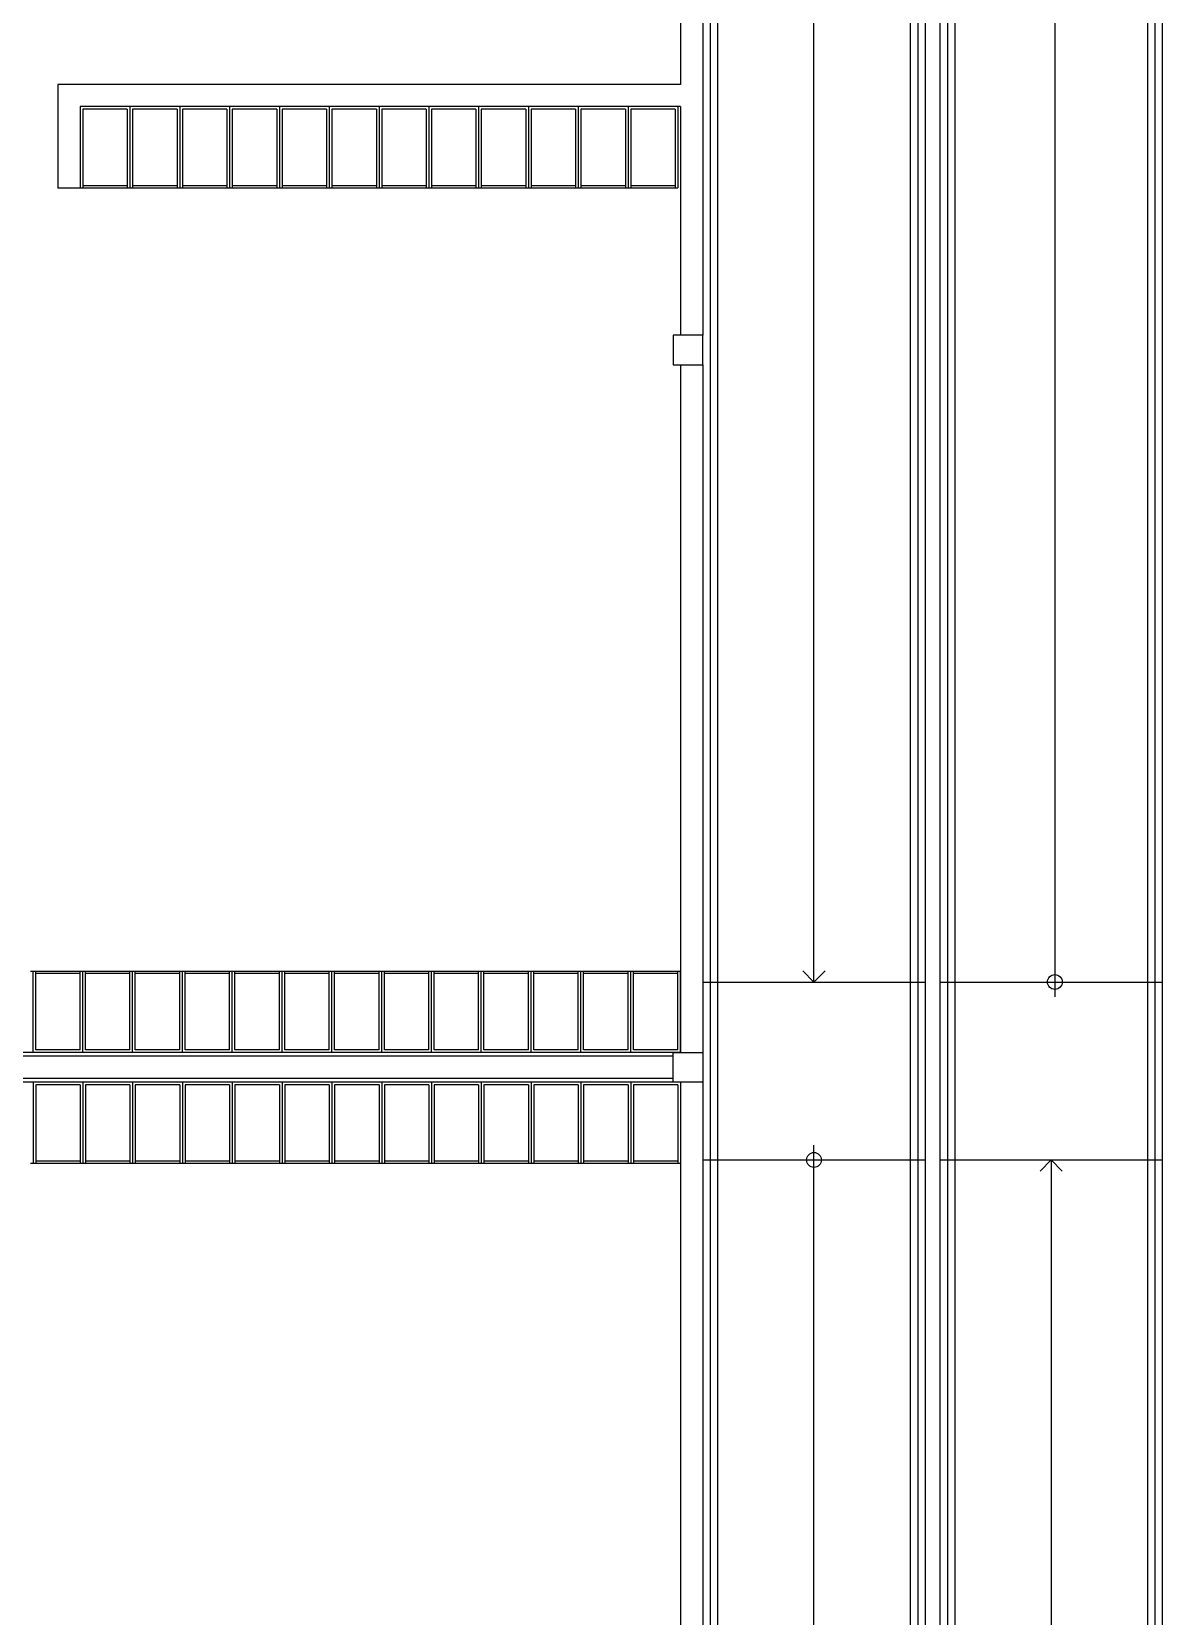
# Model space of a CAD drawing. Header units: inches. Extents: x 542650 to 544515, y 9574150 to 9574595.
# Drawn here: x 542795.59 to 542803.22, y 9574236.51 to 9574247.2 of the extents above; entities that cross this region are included whole.
import ezdxf

# ---------------------------------------------------------------- set-up
doc = ezdxf.new("R2010")
doc.units = ezdxf.units.IN
doc.header["$MEASUREMENT"] = 0
doc.layers.add('I-ARQ', color=8, linetype='Continuous')

# ---------------------------------------------------------------- blocks, each defined once
blk = doc.blocks.new('_Open90')
at = {"color": 0, "linetype": 'ByBlock', "lineweight": -2}
for p, q in [((0, 0), (-1, 0)), ((-0.5, 0.5), (0, 0)), ((0, 0), (-0.5, -0.5))]:
    blk.add_line(p, q, dxfattribs=at)

msp = doc.modelspace()

# ---------------------------------------------------------------- linework, layer by layer
at = {"layer": 'I-ARQ'}
for p, q in [((542803.166, 9574249.738), (542803.166, 9574231.488)), ((542803.166, 9574249.738), (542803.166, 9574231.488)), ((542803.116, 9574249.688), (542803.116, 9574231.488)), ((542803.116, 9574249.688), (542803.116, 9574231.488)), ((542800.116, 9574249.588), (542800.116, 9574245.151)), ((542799.966, 9574248.638), (542799.966, 9574246.843)), ((542801.516, 9574248.688), (542801.516, 9574230.738)), ((542801.516, 9574248.688), (542801.516, 9574230.738)), ((542801.566, 9574248.638), (542801.566, 9574230.688)), ((542801.566, 9574248.638), (542801.566, 9574230.688)), ((542801.766, 9574248.638), (542801.766, 9574231.488)), ((542801.766, 9574248.638), (542801.766, 9574231.488)), ((542801.816, 9574248.688), (542801.816, 9574231.488)), ((542801.816, 9574248.688), (542801.816, 9574231.488)), ((542800.166, 9574248.588), (542800.166, 9574231.788)), ((542800.166, 9574248.588), (542800.166, 9574231.788)), ((542800.216, 9574248.588), (542800.216, 9574231.788)), ((542800.216, 9574248.588), (542800.216, 9574231.788)), ((542801.616, 9574248.588), (542801.616, 9574230.638)), ((542801.616, 9574248.588), (542801.616, 9574230.638)), ((542801.716, 9574248.588), (542801.716, 9574231.788)), ((542801.716, 9574248.588), (542801.716, 9574231.788)), ((542803.216, 9574248.588), (542803.216, 9574231.788)), ((542803.216, 9574248.588), (542803.216, 9574231.788)), ((542799.966, 9574246.843), (542795.766, 9574246.843)), ((542795.766, 9574246.843), (542795.766, 9574246.143)), ((542799.966, 9574246.693), (542795.916, 9574246.693)), ((542795.916, 9574246.693), (542795.916, 9574246.143)), ((542796.252, 9574246.693), (542795.916, 9574246.693)), ((542795.916, 9574246.693), (542795.916, 9574246.145)), ((542796.234, 9574246.675), (542795.934, 9574246.675)), ((542795.934, 9574246.675), (542795.934, 9574246.145)), ((542796.234, 9574246.675), (542796.234, 9574246.145)), ((542796.252, 9574246.693), (542796.252, 9574246.145)), ((542796.588, 9574246.693), (542796.252, 9574246.693)), ((542796.252, 9574246.693), (542796.252, 9574246.145)), ((542796.57, 9574246.675), (542796.27, 9574246.675)), ((542796.27, 9574246.675), (542796.27, 9574246.145)), ((542796.57, 9574246.675), (542796.57, 9574246.145)), ((542796.924, 9574246.693), (542796.588, 9574246.693)), ((542796.588, 9574246.693), (542796.588, 9574246.145)), ((542796.588, 9574246.693), (542796.588, 9574246.145)), ((542796.906, 9574246.675), (542796.606, 9574246.675)), ((542796.606, 9574246.675), (542796.606, 9574246.145)), ((542796.906, 9574246.675), (542796.906, 9574246.145)), ((542797.26, 9574246.693), (542796.924, 9574246.693)), ((542796.924, 9574246.693), (542796.924, 9574246.145)), ((542796.924, 9574246.693), (542796.924, 9574246.145)), ((542797.242, 9574246.675), (542796.942, 9574246.675)), ((542796.942, 9574246.675), (542796.942, 9574246.145)), ((542797.242, 9574246.675), (542797.242, 9574246.145)), ((542797.596, 9574246.693), (542797.26, 9574246.693)), ((542797.26, 9574246.693), (542797.26, 9574246.145)), ((542797.26, 9574246.693), (542797.26, 9574246.145)), ((542797.578, 9574246.675), (542797.278, 9574246.675)), ((542797.278, 9574246.675), (542797.278, 9574246.145)), ((542797.578, 9574246.675), (542797.578, 9574246.145)), ((542797.932, 9574246.693), (542797.596, 9574246.693)), ((542797.596, 9574246.693), (542797.596, 9574246.145)), ((542797.596, 9574246.693), (542797.596, 9574246.145)), ((542797.914, 9574246.675), (542797.614, 9574246.675)), ((542797.614, 9574246.675), (542797.614, 9574246.145)), ((542797.914, 9574246.675), (542797.914, 9574246.145)), ((542798.268, 9574246.693), (542797.932, 9574246.693)), ((542797.932, 9574246.693), (542797.932, 9574246.145)), ((542797.932, 9574246.693), (542797.932, 9574246.145)), ((542798.25, 9574246.675), (542797.95, 9574246.675)), ((542797.95, 9574246.675), (542797.95, 9574246.145)), ((542798.25, 9574246.675), (542798.25, 9574246.145)), ((542798.604, 9574246.693), (542798.268, 9574246.693)), ((542798.268, 9574246.693), (542798.268, 9574246.145)), ((542798.268, 9574246.693), (542798.268, 9574246.145)), ((542798.586, 9574246.675), (542798.286, 9574246.675)), ((542798.286, 9574246.675), (542798.286, 9574246.145)), ((542798.586, 9574246.675), (542798.586, 9574246.145)), ((542798.94, 9574246.693), (542798.604, 9574246.693)), ((542798.604, 9574246.693), (542798.604, 9574246.145)), ((542798.604, 9574246.693), (542798.604, 9574246.145)), ((542798.922, 9574246.675), (542798.622, 9574246.675)), ((542798.622, 9574246.675), (542798.622, 9574246.145)), ((542798.922, 9574246.675), (542798.922, 9574246.145)), ((542799.276, 9574246.693), (542798.94, 9574246.693)), ((542798.94, 9574246.693), (542798.94, 9574246.145)), ((542798.94, 9574246.693), (542798.94, 9574246.145)), ((542799.258, 9574246.675), (542798.958, 9574246.675)), ((542798.958, 9574246.675), (542798.958, 9574246.145)), ((542799.258, 9574246.675), (542799.258, 9574246.145)), ((542799.612, 9574246.693), (542799.276, 9574246.693)), ((542799.276, 9574246.693), (542799.276, 9574246.145)), ((542799.276, 9574246.693), (542799.276, 9574246.145)), ((542799.594, 9574246.675), (542799.294, 9574246.675)), ((542799.294, 9574246.675), (542799.294, 9574246.145)), ((542799.594, 9574246.675), (542799.594, 9574246.145)), ((542799.948, 9574246.693), (542799.612, 9574246.693)), ((542799.612, 9574246.693), (542799.612, 9574246.145)), ((542799.612, 9574246.693), (542799.612, 9574246.145)), ((542799.93, 9574246.675), (542799.63, 9574246.675)), ((542799.63, 9574246.675), (542799.63, 9574246.145)), ((542799.93, 9574246.675), (542799.93, 9574246.145)), ((542799.948, 9574246.693), (542799.948, 9574246.145)), ((542799.966, 9574246.693), (542799.966, 9574245.151)), ((542795.916, 9574246.143), (542795.766, 9574246.143)), ((542795.916, 9574246.145), (542796.234, 9574246.145)), ((542796.234, 9574246.145), (542796.252, 9574246.145)), ((542796.252, 9574246.145), (542796.57, 9574246.145)), ((542796.57, 9574246.145), (542796.588, 9574246.145)), ((542796.588, 9574246.145), (542796.906, 9574246.145)), ((542796.906, 9574246.145), (542796.924, 9574246.145)), ((542796.924, 9574246.145), (542797.242, 9574246.145)), ((542797.242, 9574246.145), (542797.26, 9574246.145)), ((542797.26, 9574246.145), (542797.578, 9574246.145)), ((542797.578, 9574246.145), (542797.596, 9574246.145)), ((542797.596, 9574246.145), (542797.914, 9574246.145)), ((542797.914, 9574246.145), (542797.932, 9574246.145)), ((542797.932, 9574246.145), (542798.25, 9574246.145)), ((542798.25, 9574246.145), (542798.268, 9574246.145)), ((542798.268, 9574246.145), (542798.586, 9574246.145)), ((542798.586, 9574246.145), (542798.604, 9574246.145)), ((542798.604, 9574246.145), (542798.922, 9574246.145)), ((542798.922, 9574246.145), (542798.94, 9574246.145)), ((542798.94, 9574246.145), (542799.258, 9574246.145)), ((542799.258, 9574246.145), (542799.276, 9574246.145)), ((542799.276, 9574246.145), (542799.594, 9574246.145)), ((542799.594, 9574246.145), (542799.612, 9574246.145)), ((542799.612, 9574246.145), (542799.93, 9574246.145)), ((542799.93, 9574246.145), (542799.948, 9574246.145)), ((542800.116, 9574245.151), (542799.916, 9574245.151)), ((542799.916, 9574245.151), (542799.916, 9574244.951)), ((542800.116, 9574245.151), (542799.916, 9574245.151)), ((542799.916, 9574245.151), (542799.916, 9574244.951)), ((542800.116, 9574244.951), (542800.116, 9574245.151)), ((542800.116, 9574244.951), (542800.116, 9574245.151)), ((542799.916, 9574244.951), (542800.116, 9574244.951)), ((542799.916, 9574244.951), (542800.116, 9574244.951)), ((542799.966, 9574244.951), (542799.966, 9574240.313)), ((542800.116, 9574244.951), (542800.116, 9574240.313)), ((542795.58, 9574240.861), (542795.598, 9574240.861)), ((542795.598, 9574240.313), (542795.598, 9574240.861)), ((542795.598, 9574240.861), (542795.916, 9574240.861)), ((542795.598, 9574240.313), (542795.598, 9574240.861)), ((542795.616, 9574240.331), (542795.616, 9574240.861)), ((542795.916, 9574240.861), (542795.934, 9574240.861)), ((542795.916, 9574240.331), (542795.916, 9574240.861)), ((542795.934, 9574240.313), (542795.934, 9574240.861)), ((542795.934, 9574240.313), (542795.934, 9574240.861)), ((542795.934, 9574240.861), (542796.252, 9574240.861)), ((542795.952, 9574240.331), (542795.952, 9574240.861)), ((542796.252, 9574240.861), (542796.27, 9574240.861)), ((542796.252, 9574240.331), (542796.252, 9574240.861)), ((542796.27, 9574240.313), (542796.27, 9574240.861)), ((542796.27, 9574240.313), (542796.27, 9574240.861)), ((542796.27, 9574240.861), (542796.588, 9574240.861)), ((542796.288, 9574240.331), (542796.288, 9574240.861)), ((542796.588, 9574240.861), (542796.606, 9574240.861)), ((542796.588, 9574240.331), (542796.588, 9574240.861)), ((542796.606, 9574240.313), (542796.606, 9574240.861)), ((542796.606, 9574240.861), (542796.924, 9574240.861)), ((542796.606, 9574240.313), (542796.606, 9574240.861)), ((542796.624, 9574240.331), (542796.624, 9574240.861)), ((542796.924, 9574240.861), (542796.942, 9574240.861)), ((542796.924, 9574240.331), (542796.924, 9574240.861)), ((542796.942, 9574240.313), (542796.942, 9574240.861)), ((542796.942, 9574240.861), (542797.26, 9574240.861)), ((542796.942, 9574240.313), (542796.942, 9574240.861)), ((542796.96, 9574240.331), (542796.96, 9574240.861)), ((542797.26, 9574240.861), (542797.278, 9574240.861)), ((542797.26, 9574240.331), (542797.26, 9574240.861)), ((542797.278, 9574240.313), (542797.278, 9574240.861)), ((542797.278, 9574240.861), (542797.596, 9574240.861)), ((542797.278, 9574240.313), (542797.278, 9574240.861)), ((542797.296, 9574240.331), (542797.296, 9574240.861)), ((542797.596, 9574240.861), (542797.614, 9574240.861)), ((542797.596, 9574240.331), (542797.596, 9574240.861)), ((542797.614, 9574240.313), (542797.614, 9574240.861)), ((542797.614, 9574240.861), (542797.932, 9574240.861)), ((542797.614, 9574240.313), (542797.614, 9574240.861)), ((542797.632, 9574240.331), (542797.632, 9574240.861)), ((542797.932, 9574240.861), (542797.95, 9574240.861)), ((542797.932, 9574240.331), (542797.932, 9574240.861)), ((542797.95, 9574240.313), (542797.95, 9574240.861)), ((542797.95, 9574240.861), (542798.268, 9574240.861)), ((542797.95, 9574240.313), (542797.95, 9574240.861)), ((542797.968, 9574240.331), (542797.968, 9574240.861)), ((542798.268, 9574240.861), (542798.286, 9574240.861)), ((542798.268, 9574240.331), (542798.268, 9574240.861)), ((542798.286, 9574240.313), (542798.286, 9574240.861)), ((542798.286, 9574240.861), (542798.604, 9574240.861)), ((542798.286, 9574240.313), (542798.286, 9574240.861)), ((542798.304, 9574240.331), (542798.304, 9574240.861)), ((542798.604, 9574240.861), (542798.622, 9574240.861)), ((542798.604, 9574240.331), (542798.604, 9574240.861)), ((542798.622, 9574240.313), (542798.622, 9574240.861)), ((542798.622, 9574240.861), (542798.94, 9574240.861)), ((542798.622, 9574240.313), (542798.622, 9574240.861)), ((542798.64, 9574240.331), (542798.64, 9574240.861)), ((542798.94, 9574240.861), (542798.958, 9574240.861)), ((542798.94, 9574240.331), (542798.94, 9574240.861)), ((542798.958, 9574240.313), (542798.958, 9574240.861)), ((542798.958, 9574240.861), (542799.276, 9574240.861)), ((542798.958, 9574240.313), (542798.958, 9574240.861)), ((542798.976, 9574240.331), (542798.976, 9574240.861)), ((542799.276, 9574240.861), (542799.294, 9574240.861)), ((542799.276, 9574240.331), (542799.276, 9574240.861)), ((542799.294, 9574240.313), (542799.294, 9574240.861)), ((542799.294, 9574240.861), (542799.612, 9574240.861)), ((542799.294, 9574240.313), (542799.294, 9574240.861)), ((542799.312, 9574240.331), (542799.312, 9574240.861)), ((542799.612, 9574240.861), (542799.63, 9574240.861)), ((542799.612, 9574240.331), (542799.612, 9574240.861)), ((542799.63, 9574240.313), (542799.63, 9574240.861)), ((542799.63, 9574240.861), (542799.948, 9574240.861)), ((542799.63, 9574240.313), (542799.63, 9574240.861)), ((542799.648, 9574240.331), (542799.648, 9574240.861)), ((542799.948, 9574240.861), (542799.966, 9574240.861)), ((542799.948, 9574240.331), (542799.948, 9574240.861)), ((542799.966, 9574240.313), (542799.966, 9574240.861)), ((542800.116, 9574240.788), (542801.616, 9574240.788)), ((542800.116, 9574240.788), (542801.616, 9574240.788)), ((542801.716, 9574240.788), (542803.216, 9574240.788)), ((542801.716, 9574240.788), (542803.216, 9574240.788)), ((542795.598, 9574240.313), (542795.262, 9574240.313)), ((542795.934, 9574240.313), (542795.598, 9574240.313)), ((542795.916, 9574240.331), (542795.616, 9574240.331)), ((542796.27, 9574240.313), (542795.934, 9574240.313)), ((542796.252, 9574240.331), (542795.952, 9574240.331)), ((542796.606, 9574240.313), (542796.27, 9574240.313)), ((542796.588, 9574240.331), (542796.288, 9574240.331)), ((542796.942, 9574240.313), (542796.606, 9574240.313)), ((542796.924, 9574240.331), (542796.624, 9574240.331)), ((542797.278, 9574240.313), (542796.942, 9574240.313)), ((542797.26, 9574240.331), (542796.96, 9574240.331)), ((542797.614, 9574240.313), (542797.278, 9574240.313)), ((542797.596, 9574240.331), (542797.296, 9574240.331)), ((542797.95, 9574240.313), (542797.614, 9574240.313)), ((542797.932, 9574240.331), (542797.632, 9574240.331)), ((542798.286, 9574240.313), (542797.95, 9574240.313)), ((542798.268, 9574240.331), (542797.968, 9574240.331)), ((542798.622, 9574240.313), (542798.286, 9574240.313)), ((542798.604, 9574240.331), (542798.304, 9574240.331)), ((542798.958, 9574240.313), (542798.622, 9574240.313)), ((542798.94, 9574240.331), (542798.64, 9574240.331)), ((542799.294, 9574240.313), (542798.958, 9574240.313)), ((542799.276, 9574240.331), (542798.976, 9574240.331)), ((542799.63, 9574240.313), (542799.294, 9574240.313)), ((542799.612, 9574240.331), (542799.312, 9574240.331)), ((542799.966, 9574240.313), (542799.63, 9574240.313)), ((542799.948, 9574240.331), (542799.648, 9574240.331)), ((542799.916, 9574240.113), (542799.916, 9574240.313)), ((542799.916, 9574240.313), (542800.116, 9574240.313)), ((542799.916, 9574240.113), (542799.916, 9574240.313)), ((542799.916, 9574240.313), (542800.116, 9574240.313)), ((542800.116, 9574240.313), (542800.116, 9574240.113)), ((542800.116, 9574240.313), (542800.116, 9574240.113)), ((542799.916, 9574240.288), (542794.311, 9574240.288)), ((542799.916, 9574240.138), (542794.311, 9574240.138)), ((542795.598, 9574240.113), (542795.262, 9574240.113)), ((542795.934, 9574240.113), (542795.598, 9574240.113)), ((542795.598, 9574240.113), (542795.598, 9574239.565)), ((542795.598, 9574240.113), (542795.598, 9574239.565)), ((542795.916, 9574240.095), (542795.616, 9574240.095)), ((542795.616, 9574240.095), (542795.616, 9574239.565)), ((542795.916, 9574240.095), (542795.916, 9574239.565)), ((542795.934, 9574240.113), (542795.934, 9574239.565)), ((542796.27, 9574240.113), (542795.934, 9574240.113)), ((542795.934, 9574240.113), (542795.934, 9574239.565)), ((542796.252, 9574240.095), (542795.952, 9574240.095)), ((542795.952, 9574240.095), (542795.952, 9574239.565)), ((542796.252, 9574240.095), (542796.252, 9574239.565)), ((542796.27, 9574240.113), (542796.27, 9574239.565)), ((542796.606, 9574240.113), (542796.27, 9574240.113)), ((542796.27, 9574240.113), (542796.27, 9574239.565)), ((542796.588, 9574240.095), (542796.288, 9574240.095)), ((542796.288, 9574240.095), (542796.288, 9574239.565)), ((542796.588, 9574240.095), (542796.588, 9574239.565)), ((542796.942, 9574240.113), (542796.606, 9574240.113)), ((542796.606, 9574240.113), (542796.606, 9574239.565)), ((542796.606, 9574240.113), (542796.606, 9574239.565)), ((542796.924, 9574240.095), (542796.624, 9574240.095)), ((542796.624, 9574240.095), (542796.624, 9574239.565)), ((542796.924, 9574240.095), (542796.924, 9574239.565)), ((542797.278, 9574240.113), (542796.942, 9574240.113)), ((542796.942, 9574240.113), (542796.942, 9574239.565)), ((542796.942, 9574240.113), (542796.942, 9574239.565)), ((542797.26, 9574240.095), (542796.96, 9574240.095)), ((542796.96, 9574240.095), (542796.96, 9574239.565)), ((542797.26, 9574240.095), (542797.26, 9574239.565)), ((542797.614, 9574240.113), (542797.278, 9574240.113)), ((542797.278, 9574240.113), (542797.278, 9574239.565)), ((542797.278, 9574240.113), (542797.278, 9574239.565)), ((542797.596, 9574240.095), (542797.296, 9574240.095)), ((542797.296, 9574240.095), (542797.296, 9574239.565)), ((542797.596, 9574240.095), (542797.596, 9574239.565)), ((542797.95, 9574240.113), (542797.614, 9574240.113)), ((542797.614, 9574240.113), (542797.614, 9574239.565)), ((542797.614, 9574240.113), (542797.614, 9574239.565)), ((542797.932, 9574240.095), (542797.632, 9574240.095)), ((542797.632, 9574240.095), (542797.632, 9574239.565)), ((542797.932, 9574240.095), (542797.932, 9574239.565)), ((542798.286, 9574240.113), (542797.95, 9574240.113)), ((542797.95, 9574240.113), (542797.95, 9574239.565)), ((542797.95, 9574240.113), (542797.95, 9574239.565)), ((542798.268, 9574240.095), (542797.968, 9574240.095)), ((542797.968, 9574240.095), (542797.968, 9574239.565)), ((542798.268, 9574240.095), (542798.268, 9574239.565)), ((542798.622, 9574240.113), (542798.286, 9574240.113)), ((542798.286, 9574240.113), (542798.286, 9574239.565)), ((542798.286, 9574240.113), (542798.286, 9574239.565)), ((542798.604, 9574240.095), (542798.304, 9574240.095)), ((542798.304, 9574240.095), (542798.304, 9574239.565)), ((542798.604, 9574240.095), (542798.604, 9574239.565)), ((542798.958, 9574240.113), (542798.622, 9574240.113)), ((542798.622, 9574240.113), (542798.622, 9574239.565)), ((542798.622, 9574240.113), (542798.622, 9574239.565)), ((542798.94, 9574240.095), (542798.64, 9574240.095)), ((542798.64, 9574240.095), (542798.64, 9574239.565)), ((542798.94, 9574240.095), (542798.94, 9574239.565)), ((542799.294, 9574240.113), (542798.958, 9574240.113)), ((542798.958, 9574240.113), (542798.958, 9574239.565)), ((542798.958, 9574240.113), (542798.958, 9574239.565)), ((542799.276, 9574240.095), (542798.976, 9574240.095)), ((542798.976, 9574240.095), (542798.976, 9574239.565)), ((542799.276, 9574240.095), (542799.276, 9574239.565)), ((542799.63, 9574240.113), (542799.294, 9574240.113)), ((542799.294, 9574240.113), (542799.294, 9574239.565)), ((542799.294, 9574240.113), (542799.294, 9574239.565)), ((542799.612, 9574240.095), (542799.312, 9574240.095)), ((542799.312, 9574240.095), (542799.312, 9574239.565)), ((542799.612, 9574240.095), (542799.612, 9574239.565)), ((542799.966, 9574240.113), (542799.63, 9574240.113)), ((542799.63, 9574240.113), (542799.63, 9574239.565)), ((542799.63, 9574240.113), (542799.63, 9574239.565)), ((542799.948, 9574240.095), (542799.648, 9574240.095)), ((542799.648, 9574240.095), (542799.648, 9574239.565)), ((542800.116, 9574240.113), (542799.916, 9574240.113)), ((542800.116, 9574240.113), (542799.916, 9574240.113)), ((542799.948, 9574240.095), (542799.948, 9574239.565)), ((542799.966, 9574240.113), (542799.966, 9574235.476)), ((542799.966, 9574240.113), (542799.966, 9574239.565)), ((542800.116, 9574240.113), (542800.116, 9574235.476)), ((542795.58, 9574239.565), (542795.598, 9574239.565)), ((542795.598, 9574239.565), (542795.916, 9574239.565)), ((542795.916, 9574239.565), (542795.934, 9574239.565)), ((542795.934, 9574239.565), (542796.252, 9574239.565)), ((542796.252, 9574239.565), (542796.27, 9574239.565)), ((542796.27, 9574239.565), (542796.588, 9574239.565)), ((542796.588, 9574239.565), (542796.606, 9574239.565)), ((542796.606, 9574239.565), (542796.924, 9574239.565)), ((542796.924, 9574239.565), (542796.942, 9574239.565)), ((542796.942, 9574239.565), (542797.26, 9574239.565)), ((542797.26, 9574239.565), (542797.278, 9574239.565)), ((542797.278, 9574239.565), (542797.596, 9574239.565)), ((542797.596, 9574239.565), (542797.614, 9574239.565)), ((542797.614, 9574239.565), (542797.932, 9574239.565)), ((542797.932, 9574239.565), (542797.95, 9574239.565)), ((542797.95, 9574239.565), (542798.268, 9574239.565)), ((542798.268, 9574239.565), (542798.286, 9574239.565)), ((542798.286, 9574239.565), (542798.604, 9574239.565)), ((542798.604, 9574239.565), (542798.622, 9574239.565)), ((542798.622, 9574239.565), (542798.94, 9574239.565)), ((542798.94, 9574239.565), (542798.958, 9574239.565)), ((542798.958, 9574239.565), (542799.276, 9574239.565)), ((542799.276, 9574239.565), (542799.294, 9574239.565)), ((542799.294, 9574239.565), (542799.612, 9574239.565)), ((542799.612, 9574239.565), (542799.63, 9574239.565)), ((542799.63, 9574239.565), (542799.948, 9574239.565)), ((542799.948, 9574239.565), (542799.966, 9574239.565)), ((542800.116, 9574239.588), (542801.616, 9574239.588)), ((542800.116, 9574239.588), (542801.616, 9574239.588)), ((542801.716, 9574239.588), (542803.216, 9574239.588)), ((542801.716, 9574239.588), (542803.216, 9574239.588))]:
    msp.add_line(p, q, dxfattribs=at)
for points in [[(542800.866, 9574240.938), (542800.866, 9574248.688)], [(542800.866, 9574240.938), (542800.866, 9574248.688)], [(542802.491, 9574248.438), (542802.491, 9574240.688)], [(542802.491, 9574248.438), (542802.491, 9574240.688)], [(542796.234, 9574246.16), (542795.934, 9574246.16)], [(542796.57, 9574246.16), (542796.27, 9574246.16)], [(542796.906, 9574246.16), (542796.606, 9574246.16)], [(542797.242, 9574246.16), (542796.942, 9574246.16)], [(542797.578, 9574246.16), (542797.278, 9574246.16)], [(542797.914, 9574246.16), (542797.614, 9574246.16)], [(542798.25, 9574246.16), (542797.95, 9574246.16)], [(542798.586, 9574246.16), (542798.286, 9574246.16)], [(542798.922, 9574246.16), (542798.622, 9574246.16)], [(542799.258, 9574246.16), (542798.958, 9574246.16)], [(542799.594, 9574246.16), (542799.294, 9574246.16)], [(542799.93, 9574246.16), (542799.63, 9574246.16)], [(542795.916, 9574240.846), (542795.616, 9574240.846)], [(542796.252, 9574240.846), (542795.952, 9574240.846)], [(542796.588, 9574240.846), (542796.288, 9574240.846)], [(542796.924, 9574240.846), (542796.624, 9574240.846)], [(542797.26, 9574240.846), (542796.96, 9574240.846)], [(542797.596, 9574240.846), (542797.296, 9574240.846)], [(542797.932, 9574240.846), (542797.632, 9574240.846)], [(542798.268, 9574240.846), (542797.968, 9574240.846)], [(542798.604, 9574240.846), (542798.304, 9574240.846)], [(542798.94, 9574240.846), (542798.64, 9574240.846)], [(542799.276, 9574240.846), (542798.976, 9574240.846)], [(542799.612, 9574240.846), (542799.312, 9574240.846)], [(542799.948, 9574240.846), (542799.648, 9574240.846)], [(542800.866, 9574231.944), (542800.866, 9574239.688)], [(542800.866, 9574231.944), (542800.866, 9574239.688)], [(542795.916, 9574239.58), (542795.616, 9574239.58)], [(542796.252, 9574239.58), (542795.952, 9574239.58)], [(542796.588, 9574239.58), (542796.288, 9574239.58)], [(542796.924, 9574239.58), (542796.624, 9574239.58)], [(542797.26, 9574239.58), (542796.96, 9574239.58)], [(542797.596, 9574239.58), (542797.296, 9574239.58)], [(542797.932, 9574239.58), (542797.632, 9574239.58)], [(542798.268, 9574239.58), (542797.968, 9574239.58)], [(542798.604, 9574239.58), (542798.304, 9574239.58)], [(542798.94, 9574239.58), (542798.64, 9574239.58)], [(542799.276, 9574239.58), (542798.976, 9574239.58)], [(542799.612, 9574239.58), (542799.312, 9574239.58)], [(542799.948, 9574239.58), (542799.648, 9574239.58)], [(542802.466, 9574239.438), (542802.466, 9574231.688)], [(542802.466, 9574239.438), (542802.466, 9574231.688)]]:
    msp.add_lwpolyline(points, dxfattribs=at)
for centre in [(542802.491, 9574240.788), (542802.491, 9574240.788), (542800.866, 9574239.588), (542800.866, 9574239.588)]:
    msp.add_circle(centre, 0.05, dxfattribs=at)

# ---------------------------------------------------------------- block references
at = {"layer": 'I-ARQ', "extrusion": (0, 0, -1), "xscale": 0.15, "yscale": 0.15, "zscale": -0.15}
for p, rotation in [((-542800.866, 9574240.788), 270.0000000133402), ((-542800.866, 9574240.788), 270.0000000133402), ((-542802.466, 9574239.588), 90.00000001333936), ((-542802.466, 9574239.588), 90.00000001333936)]:
    msp.add_blockref('_Open90', p, dxfattribs=dict(at, rotation=rotation))

doc.saveas('drawing.dxf')
